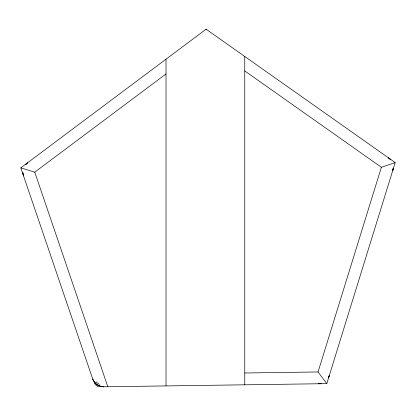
<?xml version="1.0" encoding="UTF-8"?>
<svg xmlns="http://www.w3.org/2000/svg" width="416" height="416" viewBox="0 0 416 416"><rect width="100%" height="100%" fill="white"/><g stroke="black" fill="none" stroke-linecap="round" stroke-linejoin="round"><path stroke-width="0.62" d="M393.151 168.267L392.907 169.863M392.891 169.936L392.662 170.778A11.809 11.809 0 0 0 393.162 168.142M326.773 383.625L318.048 371.966L381.378 167.284L395.164 162.594M328.432 377.593L329.332 375.456A11.809 11.809 0 0 1 328.255 377.91M25.75 164.512L26.01 164.221M26.114 164.107L26.437 163.774M26.494 163.722L27.669 162.713A11.809 11.809 0 0 0 25.719 164.554M20.836 167.861L34.746 172.167L166.015 73.944M321.209 383.344L318.864 383.75M318.646 383.76L318.214 383.776A11.809 11.809 0 0 0 320.876 383.432M244.754 372.996L318.048 371.966M95.898 382.97L95.124 382.98A11.809 11.809 0 0 0 103.984 386.792L326.794 383.651L395.2 162.578L206.086 29.208L20.8 167.851L92.784 379.194M103.568 386.792L103.984 386.792L101.057 386.464L98.254 385.403L95.95 383.791L94.104 381.701M103.464 386.786L103.054 386.766M102.944 386.76L101.681 386.599M101.577 386.578L100.833 386.412M100.729 386.381L100.308 386.261M100.204 386.225L99.471 385.965M244.754 70.933L381.378 167.284M389.506 158.714L388.185 157.633A11.809 11.809 0 0 1 390.203 159.432L390.312 159.562M389.558 158.766L389.891 159.094M94.936 382.772L94.64 382.418M94.572 382.335L92.742 379.08M94.052 381.623L93.647 380.983M93.59 380.89L93.012 379.756M92.971 379.657L92.81 379.262M34.746 172.167L107.822 386.74M99.076 385.486L99.2 385.856M23.166 174.476L23.566 175.978A11.809 11.809 0 0 1 22.937 172.427M23.083 174.023L22.984 173.248M206.086 29.307L206.092 29.754M244.754 56.477L244.754 384.81M166.015 59.192L166.015 385.918M98.686 386.786A9.048 7.207 11 0 1 94.224 383.089M99.367 384.379A9.048 4.701 47.4 0 1 96.153 381.815"/></g></svg>
